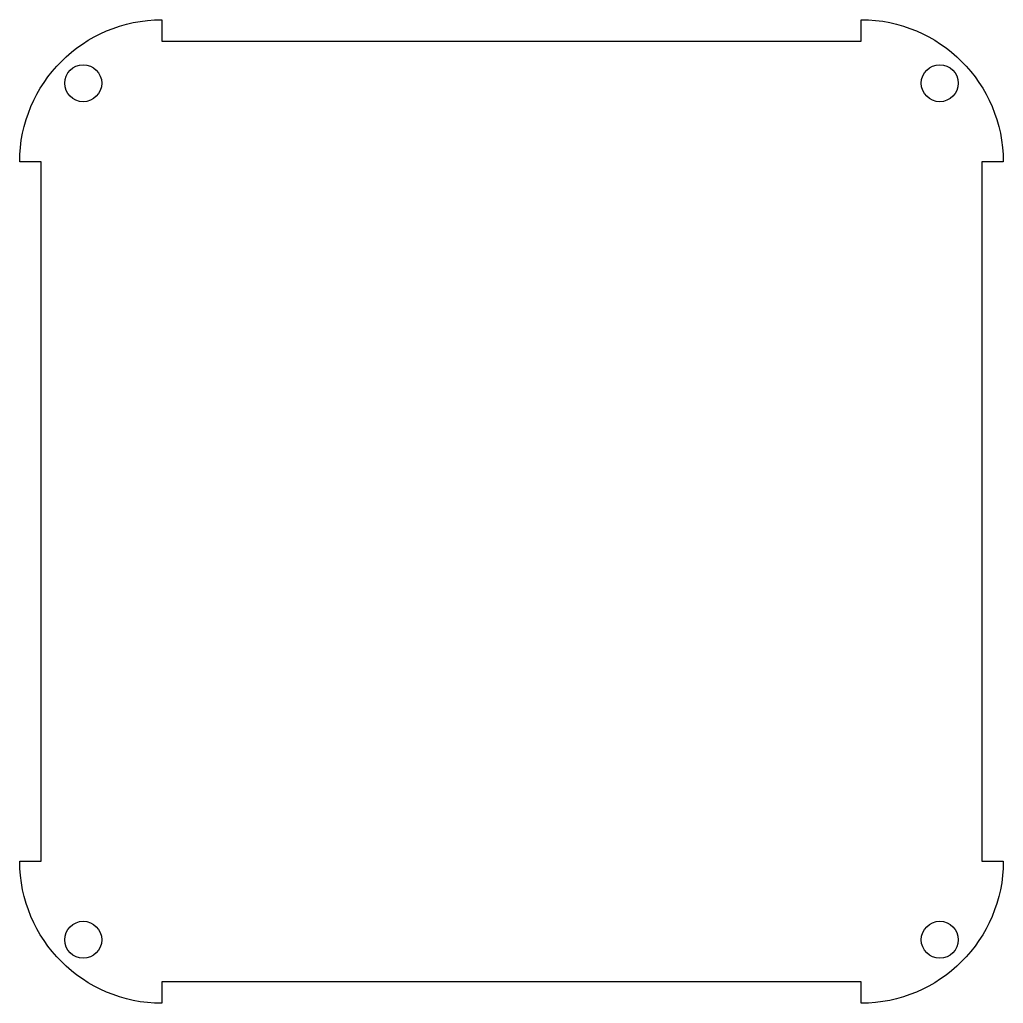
# Model space of a CAD drawing. Header units: inches. Extents: x 0.86 to 7.64, y 2.11 to 8.89.
import ezdxf

# ---------------------------------------------------------------- set-up
doc = ezdxf.new("R2010")
doc.units = ezdxf.units.IN
doc.header["$MEASUREMENT"] = 0
doc.layers.get('0').update_dxf_attribs({"lineweight": 0})

msp = doc.modelspace()

# ---------------------------------------------------------------- linework, layer by layer
at = {"color": 18, "lineweight": 25, "true_color": 0x000000}
for centre in [(1.3008, 8.4491), (7.1991, 8.4492), (1.3009, 2.5508), (7.1992, 2.5509)]:
    msp.add_circle(centre, 0.1275, dxfattribs=at)
msp.add_open_spline([(7.6362, 7.9069), (7.6361, 8.4477), (7.1979, 8.8861), (6.6571, 8.8866), (6.6571, 8.8866), (6.6569, 8.7391), (6.6569, 8.7391), (6.6569, 8.7391), (1.8431, 8.7387), (1.8431, 8.7387), (1.8431, 8.7387), (1.8431, 8.8862), (1.8431, 8.8862), (1.3023, 8.8861), (0.8638, 8.4479), (0.8634, 7.9071), (0.8634, 7.9071), (1.0109, 7.9069), (1.0109, 7.9069), (1.0109, 7.9069), (1.0112, 3.0931), (1.0112, 3.0931), (1.0112, 3.0931), (0.8638, 3.0931), (0.8638, 3.0931), (0.8639, 2.5523), (1.3021, 2.1139), (1.8429, 2.1134), (1.8429, 2.1134), (1.8431, 2.2609), (1.8431, 2.2609), (1.8431, 2.2609), (6.6569, 2.2613), (6.6569, 2.2613), (6.6569, 2.2613), (6.6569, 2.1138), (6.6569, 2.1138), (7.1977, 2.1139), (7.6362, 2.5521), (7.6366, 3.0929), (7.6366, 3.0929), (7.4891, 3.0931), (7.4891, 3.0931), (7.4891, 3.0931), (7.4888, 7.9069), (7.4888, 7.9069), (7.4888, 7.9069), (7.6362, 7.9069), (7.6362, 7.9069)], degree=3, knots=[0, 0, 0, 0, 1, 1, 1, 2, 2, 2, 3, 3, 3, 4, 4, 4, 5, 5, 5, 6, 6, 6, 7, 7, 7, 8, 8, 8, 9, 9, 9, 10, 10, 10, 11, 11, 11, 12, 12, 12, 13, 13, 13, 14, 14, 14, 15, 15, 15, 16, 16, 16, 16], dxfattribs=at)

doc.saveas('drawing.dxf')
